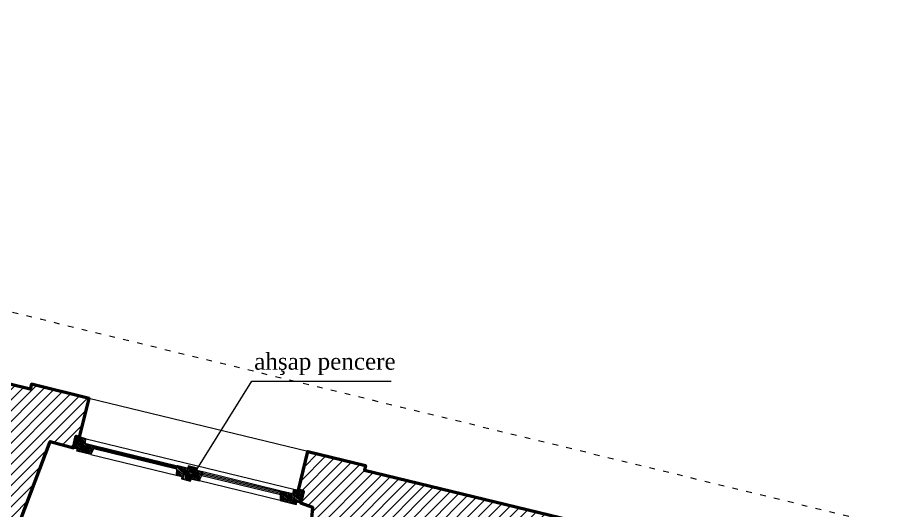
# Model space of a CAD drawing. Header units: millimetres. Extents: x 4980 to 19099, y 3891 to 5773.
# Drawn here: x 6279.1 to 6651.2, y 5387.2 to 5594.8 of the extents above; entities that cross this region are included whole.
import ezdxf

# ---------------------------------------------------------------- set-up
doc = ezdxf.new("R2010")
doc.units = ezdxf.units.MM
doc.linetypes.add('ACAD_ISO03W100', pattern=[30, 12, -18])
for name, color, linetype, lineweight in [('a 0', 252, 'Continuous', 0), ('a 2', 132, 'Continuous', 20), ('a ahşap tarama', 46, 'Continuous', 0), ('a duvar', 84, 'Continuous', 50), ('a pencere 0', 252, 'Continuous', 0), ('a pencere cam', 121, 'Continuous', 0), ('a pencere doğrama', 41, 'Continuous', 20), ('no3_duvar tarama', 253, 'Continuous', 9), ('PLAN YAZI', 4, 'Continuous', 9)]:
    doc.layers.add(name, color=color, linetype=linetype, lineweight=lineweight)
doc.styles.get("Standard").update_dxf_attribs({"font": 'stylu.ttf', "height": 10})
pattern_1 = [(346.323, (-11852.92, 1752.702), (3.67598, -6.0404612), [0.25, -4.75]), (256.323, (-11851.3904, 1750.529), (-6.0404612, -3.67598), [0.5, -4.5]), (301.323, (-11852.2438, 1751.251), (-1.1822406, -4.8582206), [0.3535, -1.0605, 0.3535, -0.707, 2.475, -2.1215678]), (301.323, (-11853.1037, 1753.004), (-1.1822406, -4.8582206), [0.35355, -0.7071, 0.35355, -5.6568678]), (301.323, (-11851.5215, 1752.1045), (-1.1822406, -4.8582206), [0.35355, -6.7175178]), (301.323, (-11850.9766, 1752.229), (-1.1822406, -4.8582206), [0.35355, -6.7175178]), (301.323, (-11851.8236, 1751.9207), (-1.1822406, -4.8582206), [0.35355, -6.7175178]), (301.323, (-11852.1256, 1751.737), (-1.1822406, -4.8582206), [0.7071, -6.3639678]), (301.323, (-11851.7977, 1747.7977), (-1.1822406, -4.8582206), [0.7071, -6.3639678]), (301.323, (-11852.6705, 1751.6122), (-1.1822406, -4.8582206), [1.4142, -5.6568678]), (301.323, (-11852.9726, 1751.4284), (-1.1822406, -4.8582206), [1.4142, -5.6568678]), (301.323, (-11850.1694, 1749.2025), (-1.1822406, -4.8582206), [1.4142, -5.6568678]), (301.323, (-11853.3337, 1751.0017), (-1.1822406, -4.8582206), [1.06066, -6.0104078]), (301.323, (-11854.4827, 1750.5094), (-1.1822406, -4.8582206), [1.06066, -6.0104078]), (301.323, (-11853.8786, 1750.877), (-1.1822406, -4.8582206), [1.06066, -6.0104078]), (301.323, (-11851.0755, 1748.651), (-1.1822406, -4.8582206), [1.767767, -5.3033008]), (301.323, (-11851.6204, 1748.5264), (-1.1822406, -4.8582206), [1.767767, -5.3033008]), (301.323, (-11850.839, 1749.6227), (-1.1822406, -4.8582206), [2.4748737, -4.5961941]), (319.757949, (-11852.5523, 1752.098), (4.85822058, -1.1822406), [0.559017, -10.6213229]), (319.757949, (-11851.9353, 1750.404), (4.85822058, -1.1822406), [0.559017, -10.6213229]), (319.757949, (-11852.06, 1750.949), (4.85822058, -1.1822406), [0.559017, -10.6213229]), (319.757949, (-11852.677, 1752.643), (4.85822058, -1.1822406), [1.118034, -10.0623059]), (319.757949, (-11852.2374, 1750.2203), (4.85822058, -1.1822406), [1.677051, -9.5032889]), (319.757949, (-11852.7823, 1750.0956), (4.85822058, -1.1822406), [2.236068, -8.9442719]), (319.757949, (-11853.3272, 1749.971), (4.85822058, -1.1822406), [2.236068, -8.9442719]), (319.757949, (-11854.4106, 1748.6908), (4.85822058, -1.1822406), [2.236068, -8.9442719]), (319.757949, (-11854.2924, 1749.1766), (4.85822058, -1.1822406), [2.795085, -8.3852549]), (319.757949, (-11853.9313, 1749.6033), (4.85822058, -1.1822406), [2.795085, -8.3852549]), (282.888051, (-11851.758, 1751.1328), (-1.1822406, -4.85822058), [0.559017, -10.6213229]), (282.888051, (-11852.3685, 1751.796), (-1.1822406, -4.85822058), [0.559017, -10.6213229]), (282.888051, (-11852.92, 1752.702), (-1.1822406, -4.85822058), [1.118034, -10.0623059]), (282.888051, (-11851.6398, 1751.6187), (-1.1822406, -4.85822058), [1.118034, -10.0623059]), (282.888051, (-11853.3466, 1753.0632), (-1.1822406, -4.85822058), [1.677051, -9.5032889]), (282.888051, (-11853.8324, 1753.1814), (-1.1822406, -4.85822058), [2.236068, -8.9442719]), (282.888051, (-11849.5191, 1751.8745), (-1.1822406, -4.85822058), [2.236068, -8.9442719]), (282.888051, (-11851.3378, 1751.8025), (-1.1822406, -4.85822058), [2.236068, -8.9442719]), (282.888051, (-11850.2479, 1752.0518), (-1.1822406, -4.85822058), [2.795085, -8.3852549]), (282.888051, (-11850.7928, 1751.9271), (-1.1822406, -4.85822058), [2.795085, -8.3852549])]
pattern_2 = [(346.323, (-8483.618, 1091.82), (3.67598, -6.0404612), [0.25, -4.75]), (256.323, (-8482.0885, 1089.6466), (-6.0404612, -3.67598), [0.5, -4.5]), (301.323, (-8482.942, 1090.369), (-1.1822406, -4.8582206), [0.3535, -1.0605, 0.3535, -0.707, 2.475, -2.1215678]), (301.323, (-8483.8018, 1092.122), (-1.1822406, -4.8582206), [0.35355, -0.7071, 0.35355, -5.6568678]), (301.323, (-8482.2196, 1091.2223), (-1.1822406, -4.8582206), [0.35355, -6.7175178]), (301.323, (-8481.6747, 1091.347), (-1.1822406, -4.8582206), [0.35355, -6.7175178]), (301.323, (-8482.5216, 1091.0385), (-1.1822406, -4.8582206), [0.35355, -6.7175178]), (301.323, (-8482.8237, 1090.8547), (-1.1822406, -4.8582206), [0.7071, -6.3639678]), (301.323, (-8482.4958, 1086.9155), (-1.1822406, -4.8582206), [0.7071, -6.3639678]), (301.323, (-8483.3686, 1090.73), (-1.1822406, -4.8582206), [1.4142, -5.6568678]), (301.323, (-8483.6706, 1090.5462), (-1.1822406, -4.8582206), [1.4142, -5.6568678]), (301.323, (-8480.8674, 1088.3203), (-1.1822406, -4.8582206), [1.4142, -5.6568678]), (301.323, (-8484.0318, 1090.1195), (-1.1822406, -4.8582206), [1.06066, -6.0104078]), (301.323, (-8485.1807, 1089.6272), (-1.1822406, -4.8582206), [1.06066, -6.0104078]), (301.323, (-8484.5767, 1089.9948), (-1.1822406, -4.8582206), [1.06066, -6.0104078]), (301.323, (-8481.7735, 1087.769), (-1.1822406, -4.8582206), [1.767767, -5.3033008]), (301.323, (-8482.3185, 1087.6442), (-1.1822406, -4.8582206), [1.767767, -5.3033008]), (301.323, (-8481.537, 1088.7405), (-1.1822406, -4.8582206), [2.4748737, -4.596194]), (319.757949, (-8483.2504, 1091.2158), (4.85822058, -1.1822406), [0.559017, -10.6213229]), (319.757949, (-8482.6334, 1089.522), (4.85822058, -1.1822406), [0.559017, -10.6213229]), (319.757949, (-8482.758, 1090.0668), (4.85822058, -1.1822406), [0.559017, -10.6213229]), (319.757949, (-8483.375, 1091.7608), (4.85822058, -1.1822406), [1.118034, -10.0623059]), (319.757949, (-8482.9354, 1089.338), (4.85822058, -1.1822406), [1.677051, -9.5032889]), (319.757949, (-8483.4804, 1089.2134), (4.85822058, -1.1822406), [2.236068, -8.9442719]), (319.757949, (-8484.0253, 1089.0887), (4.85822058, -1.1822406), [2.236068, -8.9442719]), (319.757949, (-8485.1087, 1087.8086), (4.85822058, -1.1822406), [2.236068, -8.9442719]), (319.757949, (-8484.9905, 1088.2944), (4.85822058, -1.1822406), [2.795085, -8.3852549]), (319.757949, (-8484.6293, 1088.7211), (4.85822058, -1.1822406), [2.795085, -8.3852549]), (282.888051, (-8482.456, 1090.2506), (-1.1822406, -4.85822058), [0.559017, -10.6213229]), (282.888051, (-8483.0666, 1090.9138), (-1.1822406, -4.85822058), [0.559017, -10.6213229]), (282.888051, (-8483.618, 1091.8199), (-1.1822406, -4.85822058), [1.118034, -10.0623059]), (282.888051, (-8482.3378, 1090.7365), (-1.1822406, -4.85822058), [1.118034, -10.0623059]), (282.888051, (-8484.0447, 1092.181), (-1.1822406, -4.85822058), [1.677051, -9.5032889]), (282.888051, (-8484.5305, 1092.2992), (-1.1822406, -4.85822058), [2.236068, -8.9442719]), (282.888051, (-8480.2172, 1090.9923), (-1.1822406, -4.85822058), [2.236068, -8.9442719]), (282.888051, (-8482.0358, 1090.9203), (-1.1822406, -4.85822058), [2.236068, -8.9442719]), (282.888051, (-8480.946, 1091.1696), (-1.1822406, -4.85822058), [2.795085, -8.3852549]), (282.888051, (-8481.4909, 1091.045), (-1.1822406, -4.85822058), [2.795085, -8.3852549])]

# ---------------------------------------------------------------- blocks, each defined once
blk = doc.blocks.new('ththh')
at = {"layer": 'PLAN YAZI'}
h = blk.add_hatch(color=256, dxfattribs=at)
h.dxf.hatch_style = 1
edge = h.paths.add_edge_path()
edge.add_ellipse((-68255.92, -25917.14), major_axis=(-0.021, 0.888), ratio=0.6911, start_angle=0, end_angle=360)
for p, q in [((-68255.92, -25917.14), (-68231.35, -25877.67)), ((-68231.35, -25877.67), (-68172.76, -25877.66))]:
    blk.add_line(p, q, dxfattribs=at)
blk.add_ellipse((-68255.92, -25917.14), major_axis=(0, 0.888), ratio=0.6911, start_param=4.712389, end_param=10.995574, dxfattribs=at)
at = {"layer": 'PLAN YAZI', "insert": (-68230.4, -25865.89), "char_height": 7, "width": 63.3955, "attachment_point": 1}
blk.add_mtext('{\\fTimes New Roman|b0|i0|c162|p18;ahşap pencere}', dxfattribs=at)

msp = doc.modelspace()

# ---------------------------------------------------------------- hatches: boundary and pattern name
at = {"layer": 'a ahşap tarama', "lineweight": 5}
h = msp.add_hatch(dxfattribs=at)
h.set_pattern_fill('WOODFACE', color=256, scale=5, angle=346.323, style=0, pattern_type=2)
h.set_pattern_definition(pattern_1)
h.paths.add_polyline_path([(6302.62, 5413.57), (6305.78, 5412.8), (6306.49, 5415.7), (6307.46, 5415.47), (6307.94, 5417.42), (6305.99, 5417.89), (6303.81, 5418.42)])
h = msp.add_hatch(dxfattribs=at)
h.set_pattern_fill('WOODFACE', color=256, scale=5, angle=346.323, style=0, pattern_type=2)
h.set_pattern_definition(pattern_2)
h.paths.add_polyline_path([(6311.35, 5414.53), (6311, 5413.07), (6309.92, 5410.76), (6304.09, 5412.18), (6304.33, 5413.15), (6305.78, 5412.8), (6306.49, 5415.7), (6307.46, 5415.47)])
h = msp.add_hatch(dxfattribs=at)
h.set_pattern_fill('WOODFACE', color=256, scale=5, angle=346.323, style=0, pattern_type=2)
h.set_pattern_definition(pattern_2)
h.paths.add_polyline_path([(6346.33, 5406.02), (6345.97, 5404.56), (6345.87, 5402.01), (6348.3, 5401.42), (6348.06, 5400.45), (6351.95, 5399.5), (6352.19, 5400.48), (6350.73, 5400.83), (6351.57, 5404.31), (6351.67, 5404.72), (6346.53, 5405.97)])
h = msp.add_hatch(dxfattribs=at)
h.set_pattern_fill('WOODFACE', color=256, scale=5, angle=346.323, style=0, pattern_type=2)
h.set_pattern_definition(pattern_2)
h.paths.add_polyline_path([(6355.59, 5399.65), (6356.66, 5401.96), (6357.02, 5403.42), (6354.59, 5404.01), (6354.82, 5404.98), (6350.94, 5405.93), (6350.7, 5404.95), (6351.67, 5404.72), (6350.83, 5401.24), (6350.73, 5400.83)])
h = msp.add_hatch(dxfattribs=at)
h.set_pattern_fill('WOODFACE', color=256, scale=5, angle=346.323, style=0, pattern_type=2)
h.set_pattern_definition(pattern_2)
h.paths.add_polyline_path([(6390.05, 5395.36), (6389.7, 5393.92), (6389.59, 5391.37), (6396.39, 5389.72), (6396.63, 5390.68), (6395.17, 5391.04), (6395.88, 5393.94), (6394.91, 5394.18)])
h = msp.add_hatch(dxfattribs=at)
h.set_pattern_fill('WOODFACE', color=256, scale=5, angle=346.323, style=0, pattern_type=2)
h.set_pattern_definition(pattern_1)
h.paths.add_polyline_path([(6398.33, 5390.27), (6395.17, 5391.04), (6395.88, 5393.94), (6394.91, 5394.18), (6395.38, 5396.13), (6397.33, 5395.66), (6399.51, 5395.13)])
at = {"layer": 'a pencere cam', "lineweight": 5}
for points in [[(6311.11, 5413.56), (6346.09, 5405.05), (6346.21, 5405.53), (6311.23, 5414.04)], [(6356.78, 5402.45), (6389.82, 5394.41), (6389.94, 5394.89), (6356.9, 5402.93)]]:
    msp.add_hatch(color=256, dxfattribs=at).paths.add_polyline_path(points)
at = {"layer": 'no3_duvar tarama'}
h = msp.add_hatch(dxfattribs=at)
h.set_pattern_fill('ANSI31', color=256, style=0)
h.set_pattern_definition([(45, (85186.307, 24090.58), (-2.24506403, 2.24506403), [])])
h.paths.add_polyline_path([(6273.9, 5366.07), (6292.86, 5416.24), (6302.62, 5413.57), (6303.81, 5418.42), (6305.18, 5418.09), (6309.21, 5434.29), (6284.9, 5440.35), (6284.34, 5438.26), (6024.92, 5501.99), (6021.18, 5486.05), (6037.49, 5482.08), (6026.06, 5426.38), (6054.29, 5419.52), (6106.28, 5406.86)])
h.paths.add_polyline_path([(5710.4, 5561.68), (5726.72, 5557.71), (5730.69, 5574.27), (5646.04, 5594.77), (5641.7, 5578.4), (5656.87, 5574.71), (5644.19, 5519.32), (5697.13, 5506.43)])
h = msp.add_hatch(dxfattribs=at)
h.set_pattern_fill('ANSI31', color=256, style=0)
h.set_pattern_definition([(45, (77489.65, 25972.4954), (-2.24506403, 2.24506403), [])])
h.paths.add_polyline_path([(6398.66, 5335.71), (6403.32, 5388.41), (6398.33, 5390.27), (6399.51, 5395.13), (6397.33, 5395.66), (6401.28, 5412), (6425.58, 5406.11), (6425.11, 5404.17), (6819.56, 5308.55), (6820.12, 5310.64), (6844.33, 5304.61), (6840.4, 5288.39), (6839.03, 5288.72), (6838.14, 5285.06), (6828.71, 5288.16), (6808.58, 5235.95), (6643.1, 5276.22), (6587.51, 5289.75)])

# ---------------------------------------------------------------- linework, layer by layer
at = {"layer": 'a 2', "linetype": 'ACAD_ISO03W100', "ltscale": 0.2}
msp.add_line((8266.95, 4984.93, -0.53), (6067.11, 5521.76, -0.53), dxfattribs=at)
at = {"layer": 'a 2', "elevation": -0.53}
msp.add_lwpolyline([(6401.3, 5411.99), (6309.13, 5434.31)], dxfattribs=at)
at = {"layer": 'a duvar', "elevation": -0.53}
for points in [[(6021.18, 5486.05), (6037.49, 5482.08), (6026.06, 5426.38), (6054.29, 5419.52), (6106.28, 5406.86), (6273.9, 5366.07), (6292.86, 5416.24), (6302.62, 5413.57), (6303.81, 5418.42), (6305.18, 5418.09), (6309.21, 5434.29), (6284.9, 5440.35), (6284.34, 5438.26), (6024.92, 5501.99)], [(6398.66, 5335.71), (6403.32, 5388.41), (6398.33, 5390.27), (6399.51, 5395.13), (6397.33, 5395.66), (6401.28, 5412), (6425.58, 5406.11), (6425.11, 5404.17), (6819.56, 5308.55), (6820.12, 5310.64), (6844.33, 5304.61), (6840.4, 5288.39), (6839.03, 5288.72), (6838.14, 5285.06), (6828.71, 5288.16), (6808.58, 5235.95), (6643.1, 5276.22), (6587.51, 5289.75), (6398.66, 5335.71)]]:
    msp.add_lwpolyline(points, dxfattribs=at)
at = {"layer": 'a pencere 0', "elevation": -0.53}
for points in [[(6307.96, 5417.41), (6395.4, 5396.13)], [(6346, 5404.56), (6311.02, 5413.07)], [(6311.37, 5414.52), (6346.35, 5406.01)], [(6309.94, 5410.76), (6345.89, 5402.01)], [(6356.68, 5401.95), (6389.72, 5393.92)], [(6390.07, 5395.37), (6357.04, 5403.41)], [(6389.61, 5391.37), (6355.61, 5399.64)]]:
    msp.add_lwpolyline(points, dxfattribs=at)
at = {"layer": 'a pencere cam', "lineweight": 5}
for p, q in [((6311.23, 5414.04, -0.53), (6346.21, 5405.53, -0.53)), ((6389.94, 5394.89, -0.53), (6356.9, 5402.93, -0.53))]:
    msp.add_line(p, q, dxfattribs=at)
at = {"layer": 'a pencere cam', "lineweight": 5, "elevation": -0.53}
for points in [[(6311.11, 5413.56), (6346.09, 5405.05), (6346.21, 5405.53), (6311.23, 5414.04)], [(6356.78, 5402.45), (6389.82, 5394.41), (6389.94, 5394.89), (6356.9, 5402.93)]]:
    msp.add_lwpolyline(points, close=True, dxfattribs=at)
for points in [[(6346.09, 5405.05), (6311.11, 5413.56)], [(6356.78, 5402.45), (6389.82, 5394.41)]]:
    msp.add_lwpolyline(points, dxfattribs=at)
at = {"layer": 'a pencere doğrama', "elevation": -0.53}
for points in [[(6302.62, 5413.57), (6305.78, 5412.8), (6306.49, 5415.7), (6307.46, 5415.47), (6307.94, 5417.42), (6305.99, 5417.89), (6303.81, 5418.42), (6302.62, 5413.57)], [(6311.35, 5414.53), (6311, 5413.07), (6309.92, 5410.76), (6304.09, 5412.18), (6304.33, 5413.15), (6305.78, 5412.8), (6306.49, 5415.7), (6307.46, 5415.47), (6311.35, 5414.53)], [(6346.33, 5406.02), (6345.97, 5404.56), (6345.87, 5402.01), (6348.3, 5401.42), (6348.06, 5400.45), (6351.95, 5399.5), (6352.19, 5400.48), (6350.73, 5400.83), (6351.57, 5404.31), (6351.67, 5404.72), (6346.53, 5405.97), (6346.33, 5406.02)], [(6355.59, 5399.65), (6356.66, 5401.96), (6357.02, 5403.42), (6354.59, 5404.01), (6354.82, 5404.98), (6350.94, 5405.93), (6350.7, 5404.95), (6351.67, 5404.72), (6350.83, 5401.24), (6350.73, 5400.83), (6355.59, 5399.65), (6355.59, 5399.65)], [(6390.05, 5395.36), (6389.7, 5393.92), (6389.59, 5391.37), (6396.39, 5389.72), (6396.63, 5390.68), (6395.17, 5391.04), (6395.88, 5393.94), (6394.91, 5394.18), (6390.05, 5395.36)], [(6398.33, 5390.27), (6395.17, 5391.04), (6395.88, 5393.94), (6394.91, 5394.18), (6395.38, 5396.13), (6397.33, 5395.66), (6399.51, 5395.13), (6398.33, 5390.27)]]:
    msp.add_lwpolyline(points, dxfattribs=at)

# ---------------------------------------------------------------- block references
at = {"layer": 'a 0'}
msp.add_blockref('ththh', (74609.09, 31319.37, -0.53), dxfattribs=at)

doc.saveas('drawing.dxf')
